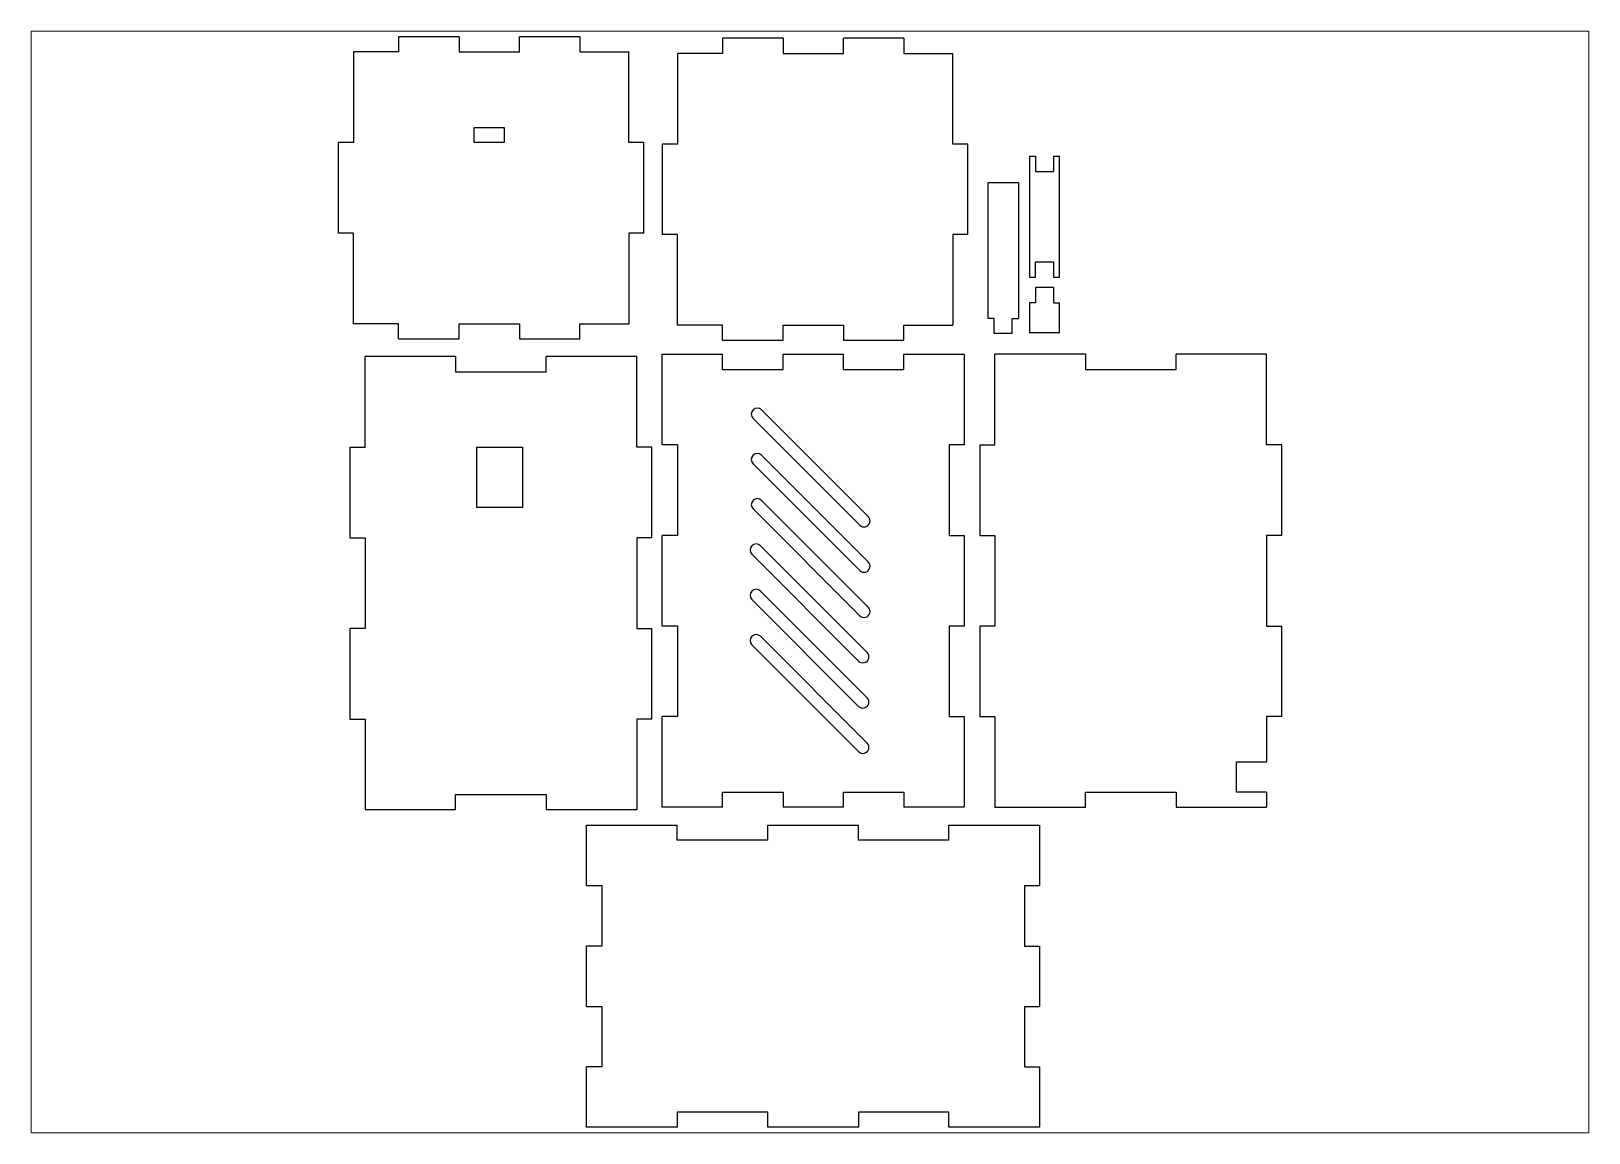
# Paper-space layout 'Layout1' of a CAD drawing. Header units: millimetres. Extents: x 30 to 267, y 21 to 189.
# The model-space entities are those that its viewports show. They can reach past a viewport. Long polylines and large blocks are cut down to what shows.
import ezdxf

# ---------------------------------------------------------------- set-up
doc = ezdxf.new("R2010")
doc.units = ezdxf.units.MM

msp = doc.modelspace()

# ---------------------------------------------------------------- linework, layer by layer
for p, q in [((1983.87, 1124.21), (1983.87, 1119.21)), ((2003.87, 1124.21), (2003.87, 1119.21)), ((2023.87, 1119.21), (2023.87, 1124.21)), ((2043.87, 1124.21), (2043.87, 1119.21)), ((2091.18, 1123.7), (2091.18, 1118.7)), ((2111.18, 1123.7), (2111.18, 1118.7)), ((2131.18, 1118.7), (2131.18, 1123.7)), ((2151.18, 1123.7), (2151.18, 1118.7)), ((1983.87, 1119.21), (1968.87, 1119.21)), ((1968.87, 1119.21), (1968.87, 1089.21)), ((2003.87, 1119.21), (2023.87, 1119.21)), ((2043.87, 1119.21), (2060.1, 1119.21)), ((2060.1, 1089.21), (2060.1, 1119.21)), ((2091.18, 1118.7), (2076.18, 1118.7)), ((2076.18, 1118.7), (2076.18, 1088.7)), ((2111.18, 1118.7), (2131.18, 1118.7)), ((2151.18, 1118.7), (2167.41, 1118.7)), ((2167.41, 1088.7), (2167.41, 1118.7)), ((2008.87, 1094.21), (2018.87, 1094.21)), ((2008.87, 1089.21), (2008.87, 1094.21)), ((2018.87, 1094.21), (2018.87, 1094.21)), ((2018.87, 1094.21), (2018.87, 1089.21)), ((1968.87, 1089.21), (1963.87, 1089.21)), ((2018.87, 1089.21), (2008.87, 1089.21)), ((2065.1, 1089.21), (2060.1, 1089.21)), ((2076.18, 1088.7), (2071.18, 1088.7)), ((2172.41, 1088.7), (2167.41, 1088.7)), ((2192.77, 1084.64), (2192.77, 1044.64)), ((2192.77, 1084.64), (2194.77, 1084.64)), ((2194.77, 1084.64), (2194.77, 1079.64)), ((2200.77, 1084.64), (2202.77, 1084.64)), ((2200.77, 1084.64), (2200.77, 1079.64)), ((2202.77, 1044.64), (2202.77, 1084.64)), ((2194.77, 1079.64), (2200.77, 1079.64)), ((2179.12, 1030.96), (2179.12, 1075.96)), ((2179.12, 1075.96), (2189.12, 1075.96)), ((2189.12, 1075.96), (2189.12, 1030.96)), ((1968.87, 1059.21), (1963.87, 1059.21)), ((1968.87, 1029.21), (1968.87, 1059.21)), ((2065.1, 1059.21), (2060.1, 1059.21)), ((2060.1, 1059.21), (2060.1, 1029.21)), ((2076.18, 1058.7), (2071.18, 1058.7)), ((2076.18, 1028.7), (2076.18, 1058.7)), ((2172.41, 1058.7), (2167.41, 1058.7)), ((2167.41, 1058.7), (2167.41, 1028.7)), ((2194.77, 1044.64), (2194.77, 1049.64)), ((2194.77, 1049.64), (2200.77, 1049.64)), ((2200.77, 1049.64), (2200.77, 1044.64)), ((2192.77, 1044.64), (2194.77, 1044.64)), ((2200.77, 1044.64), (2202.77, 1044.64)), ((2200.77, 1041.15), (2194.77, 1041.15)), ((2194.77, 1041.15), (2194.77, 1036.15)), ((2200.77, 1041.15), (2200.77, 1036.15)), ((2192.77, 1036.15), (2192.77, 1026.15)), ((2194.77, 1036.15), (2192.77, 1036.15)), ((2200.77, 1036.15), (2202.77, 1036.15)), ((2202.77, 1026.15), (2202.77, 1036.15)), ((1983.87, 1029.21), (1968.87, 1029.21)), ((1983.87, 1024.21), (1983.87, 1029.21)), ((2003.87, 1024.21), (2003.87, 1029.21)), ((2003.87, 1029.21), (2023.87, 1029.21)), ((2023.87, 1029.21), (2023.87, 1024.21)), ((2043.87, 1024.21), (2043.87, 1029.21)), ((2043.87, 1029.21), (2060.1, 1029.21)), ((2091.18, 1028.7), (2076.18, 1028.7)), ((2091.18, 1023.7), (2091.18, 1028.7)), ((2111.18, 1023.7), (2111.18, 1028.7)), ((2111.18, 1028.7), (2131.18, 1028.7)), ((2131.18, 1028.7), (2131.18, 1023.7)), ((2151.18, 1023.7), (2151.18, 1028.7)), ((2151.18, 1028.7), (2167.41, 1028.7)), ((2181.12, 1030.96), (2179.12, 1030.96)), ((2181.12, 1025.96), (2181.12, 1030.96)), ((2187.12, 1025.96), (2187.12, 1030.96)), ((2187.12, 1030.96), (2189.12, 1030.96)), ((2187.12, 1025.96), (2181.12, 1025.96)), ((2202.77, 1026.15), (2192.77, 1026.15)), ((1972.75, 988.3), (1972.75, 1018.3)), ((2002.75, 1018.3), (2002.75, 1013.3)), ((2032.75, 1013.3), (2032.75, 1018.3)), ((2062.75, 988.3), (2062.75, 1018.3)), ((2071.18, 1019.08), (2091.18, 1019.08)), ((2071.18, 1019.08), (2071.18, 1019.08)), ((2071.18, 989.08), (2071.18, 1019.08)), ((2091.18, 1014.08), (2091.18, 1019.08)), ((2111.18, 1014.08), (2111.18, 1019.08)), ((2111.18, 1019.08), (2131.18, 1019.08)), ((2131.18, 1014.08), (2131.18, 1019.08)), ((2151.18, 1014.08), (2151.18, 1019.08)), ((2151.18, 1019.08), (2171.18, 1019.08)), ((2171.18, 1019.08), (2171.18, 989.08)), ((2181.36, 989.08), (2181.36, 1019.08)), ((2211.36, 1019.08), (2211.36, 1014.08)), ((2241.36, 1014.08), (2241.36, 1019.08)), ((2271.36, 989.08), (2271.36, 1019.08)), ((2002.75, 1013.3), (2032.75, 1013.3)), ((2091.18, 1014.08), (2111.18, 1014.08)), ((2131.18, 1014.08), (2151.18, 1014.08)), ((2211.36, 1014.08), (2241.36, 1014.08)), ((1967.75, 988.3), (1972.75, 988.3)), ((2009.8, 988.3), (2024.9, 988.3)), ((2009.8, 968.3), (2009.8, 988.3)), ((2024.9, 988.3), (2024.9, 968.3)), ((2067.75, 988.3), (2062.75, 988.3)), ((2076.18, 989.08), (2071.18, 989.08)), ((2076.18, 989.08), (2076.18, 959.08)), ((2171.18, 989.08), (2166.18, 989.08)), ((2166.18, 989.08), (2166.18, 959.08)), ((2176.36, 989.08), (2181.36, 989.08)), ((2276.36, 989.08), (2271.36, 989.08)), ((2024.9, 968.3), (2009.8, 968.3)), ((1967.75, 958.3), (1972.75, 958.3)), ((1972.75, 958.3), (1972.75, 928.3)), ((2067.75, 958.3), (2062.75, 958.3)), ((2062.75, 958.3), (2062.75, 928.3)), ((2076.18, 959.08), (2071.18, 959.08)), ((2071.18, 929.08), (2071.18, 959.08)), ((2166.18, 959.08), (2171.18, 959.08)), ((2171.18, 959.08), (2171.18, 929.08)), ((2176.36, 959.08), (2181.36, 959.08)), ((2181.36, 959.08), (2181.36, 929.08)), ((2276.36, 959.08), (2271.36, 959.08)), ((2271.36, 959.08), (2271.36, 929.08)), ((2076.18, 929.08), (2071.18, 929.08)), ((2076.18, 929.08), (2076.18, 899.08)), ((2171.18, 929.08), (2166.18, 929.08)), ((2166.18, 929.08), (2166.18, 899.08)), ((2181.36, 929.08), (2176.36, 929.08)), ((2271.36, 929.08), (2276.36, 929.08)), ((1972.75, 928.3), (1967.75, 928.3)), ((2062.75, 928.3), (2067.75, 928.3)), ((1967.75, 898.3), (1972.75, 898.3)), ((1972.75, 898.3), (1972.75, 868.3)), ((2067.75, 898.3), (2062.75, 898.3)), ((2062.75, 898.3), (2062.75, 868.3)), ((2071.18, 869.08), (2071.18, 899.08)), ((2076.18, 899.08), (2071.18, 899.08)), ((2166.18, 899.08), (2171.18, 899.08)), ((2171.18, 899.08), (2171.18, 869.08)), ((2176.36, 899.08), (2181.36, 899.08)), ((2181.36, 899.08), (2181.36, 869.08)), ((2276.36, 899.08), (2271.36, 899.08)), ((2271.36, 899.08), (2271.36, 884.08)), ((2261.36, 874.08), (2261.36, 884.08)), ((2261.36, 884.08), (2271.36, 884.08)), ((2002.75, 868.3), (2002.75, 873.3)), ((2002.75, 873.3), (2032.75, 873.3)), ((2032.75, 873.3), (2032.75, 868.3)), ((2091.18, 869.08), (2091.18, 874.08)), ((2091.18, 874.08), (2111.18, 874.08)), ((2111.18, 874.08), (2111.18, 869.08)), ((2131.18, 869.08), (2131.18, 874.08)), ((2131.18, 874.08), (2151.18, 874.08)), ((2151.18, 874.08), (2151.18, 869.08)), ((2211.36, 869.08), (2211.36, 874.08)), ((2211.36, 874.08), (2241.36, 874.08)), ((2241.36, 874.08), (2241.36, 869.08)), ((2271.36, 874.08), (2261.36, 874.08)), ((2271.36, 874.08), (2271.36, 869.08)), ((2091.18, 869.08), (2071.18, 869.08)), ((2131.18, 869.08), (2111.18, 869.08)), ((2171.18, 869.08), (2151.18, 869.08)), ((2046.14, 843.13), (2046.14, 863.13)), ((2046.14, 863.13), (2076.14, 863.13)), ((2076.14, 858.13), (2076.14, 863.13)), ((2106.14, 863.13), (2136.14, 863.13)), ((2106.14, 858.13), (2106.14, 863.13)), ((2136.14, 858.13), (2136.14, 863.13)), ((2166.14, 863.13), (2196.14, 863.13)), ((2166.14, 858.13), (2166.14, 863.13)), ((2196.14, 863.13), (2196.14, 843.13)), ((2196.14, 863.13), (2196.14, 863.13)), ((2106.14, 858.13), (2076.14, 858.13)), ((2166.14, 858.13), (2136.14, 858.13)), ((2046.14, 843.13), (2051.14, 843.13)), ((2051.14, 843.13), (2051.14, 823.13)), ((2191.14, 843.13), (2196.14, 843.13)), ((2191.14, 843.13), (2191.14, 823.13)), ((2046.14, 803.13), (2046.14, 823.13)), ((2051.14, 823.13), (2046.14, 823.13)), ((2191.14, 823.13), (2196.14, 823.13)), ((2196.14, 823.13), (2196.14, 803.13)), ((2046.14, 803.13), (2051.14, 803.13)), ((2051.14, 803.13), (2051.14, 783.13)), ((2191.14, 803.13), (2196.14, 803.13)), ((2191.14, 803.13), (2191.14, 783.13)), ((2046.14, 763.13), (2046.14, 783.13)), ((2051.14, 783.13), (2046.14, 783.13)), ((2191.14, 783.13), (2196.14, 783.13)), ((2196.14, 783.13), (2196.14, 763.13)), ((2106.14, 768.13), (2076.14, 768.13)), ((2076.14, 768.13), (2076.14, 763.13)), ((2106.14, 763.13), (2106.14, 768.13)), ((2166.14, 768.13), (2136.14, 768.13)), ((2136.14, 768.13), (2136.14, 763.13)), ((2166.14, 763.13), (2166.14, 768.13)), ((2076.14, 763.13), (2046.14, 763.13)), ((2136.14, 763.13), (2106.14, 763.13)), ((2196.14, 763.13), (2166.14, 763.13))]:
    msp.add_line(p, q)
for points in [[(2003.87, 1124.21), (1983.87, 1124.21)], [(2043.87, 1124.21), (2023.87, 1124.21)], [(2111.18, 1123.7), (2091.18, 1123.7)], [(2151.18, 1123.7), (2131.18, 1123.7)], [(1963.87, 1089.21), (1963.87, 1059.21)], [(2065.1, 1059.21), (2065.1, 1089.21)], [(2071.18, 1088.7), (2071.18, 1058.7)], [(2172.41, 1058.7), (2172.41, 1088.7)], [(1983.87, 1024.21), (2003.87, 1024.21)], [(2023.87, 1024.21), (2043.87, 1024.21)], [(2091.18, 1023.7), (2111.18, 1023.7)], [(2131.18, 1023.7), (2151.18, 1023.7)], [(2002.75, 1018.3), (1972.75, 1018.3)], [(2062.75, 1018.3), (2032.75, 1018.3)], [(2211.36, 1019.08), (2181.36, 1019.08)], [(2271.36, 1019.08), (2241.36, 1019.08)], [(1967.75, 988.3), (1967.75, 958.3)], [(2067.75, 958.3), (2067.75, 988.3)], [(2176.36, 989.08), (2176.36, 959.08)], [(2276.36, 959.08), (2276.36, 989.08)], [(2176.36, 929.08), (2176.36, 899.08)], [(2276.36, 899.08), (2276.36, 929.08)], [(1967.75, 928.3), (1967.75, 898.3)], [(2067.75, 898.3), (2067.75, 928.3)], [(1972.75, 868.3), (2002.75, 868.3)], [(2032.75, 868.3), (2062.75, 868.3)], [(2181.36, 869.08), (2211.36, 869.08)], [(2241.36, 869.08), (2271.36, 869.08)]]:
    msp.add_lwpolyline(points)
for points in [[(2101.25, 997.85), (2136.6, 962.49, 1), (2139.43, 965.32), (2104.08, 1000.68, 1)], [(2101.25, 982.85), (2136.6, 947.49, 1), (2139.43, 950.32), (2104.08, 985.68, 1)], [(2101.25, 967.85), (2136.6, 932.49, 1), (2139.43, 935.32), (2104.08, 970.68, 1)], [(2100.86, 952.85), (2136.21, 917.49, 1), (2139.04, 920.32), (2103.69, 955.68, 1)], [(2100.86, 937.85), (2136.21, 902.49, 1), (2139.04, 905.32), (2103.69, 940.68, 1)], [(2100.86, 922.85), (2136.21, 887.49, 1), (2139.04, 890.32), (2103.69, 925.68, 1)]]:
    msp.add_lwpolyline(points, format="xyb", close=True)

psp = doc.layouts.get("Layout1")

# ---------------------------------------------------------------- viewports
at = {"layer": '0'}
psp.add_viewport(center=(148.5, 105), size=(237.6, 168), view_center_point=(2120.11, 943.67), view_height=364.793, dxfattribs=at)

doc.saveas('drawing.dxf')
